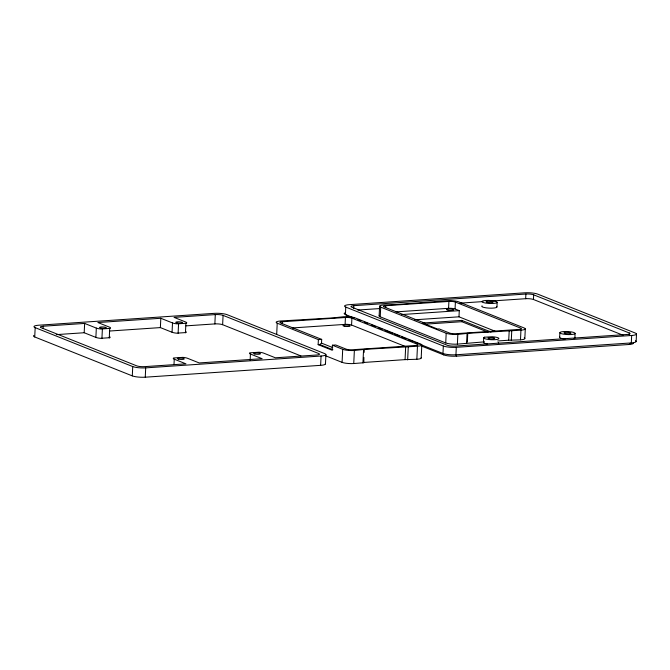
<?xml version="1.0" encoding="UTF-8"?>
<svg xmlns="http://www.w3.org/2000/svg" width="670" height="670" viewBox="0 0 670 670"><rect width="100%" height="100%" fill="white"/><g stroke="black" fill="none" stroke-linecap="round" stroke-linejoin="round"><path stroke-width="1" d="M325.302 363.542A9.522 1.901 2.7 0 1 320.637 365.343L145.256 377.193A9.522 1.901 2.7 0 1 132.3 375.887L34.731 336.96L35.167 327.638A9.522 1.901 2.7 0 1 38.768 325.21L214.149 313.359A9.522 1.901 2.7 0 1 227.105 314.666L324.674 353.592A9.522 1.901 2.7 0 1 321.072 356.021L145.7 367.872A9.522 1.901 2.7 0 1 132.735 366.565L35.167 327.638M43.14 328.292L43.232 326.223L84.638 323.426L96.329 328.091A7.613 1.516 2.7 0 0 100.919 329.012L110.282 328.384A7.613 1.516 2.7 0 0 109.579 327.195L97.887 322.53L160.817 318.275L172.508 322.94A7.613 1.516 2.7 0 0 177.098 323.861L186.461 323.233A7.613 1.516 2.7 0 0 185.758 322.044L174.066 317.379L215.296 314.59A5.712 1.139 2.7 0 1 223.077 315.377L318.769 353.559A5.712 1.139 2.7 0 1 316.609 355.016L275.378 357.797L263.678 353.132A7.613 1.516 2.7 0 0 259.097 352.211L249.726 352.847A7.613 1.516 2.7 0 0 250.429 354.028L250.136 360.242M109.88 336.909A7.613 1.516 2.7 0 1 109.847 337.697L100.475 338.333A7.613 1.516 2.7 0 1 95.885 337.404L84.194 332.739L84.638 323.426M95.885 337.404L96.329 328.091M101.932 338.442L102.376 329.121M109.269 337.94L109.704 328.627M132.3 375.887L132.735 366.565M145.256 377.193L145.7 367.872M186.059 331.767A7.613 1.516 2.7 0 1 186.026 332.555L176.654 333.183A7.613 1.516 2.7 0 1 172.064 332.261L160.373 327.597L160.817 318.275M172.064 332.261L172.508 322.94M174.007 364.354L174.25 359.179A7.613 1.516 2.7 0 1 173.547 357.989L182.918 357.361A7.613 1.516 2.7 0 1 187.5 358.283L199.199 362.947L262.129 358.693L250.429 354.028M178.111 333.291L178.555 323.97M185.448 332.797L185.883 323.476M185.992 325.863L214.861 323.911L215.296 314.59M300.93 355.938L222.633 324.699L223.077 315.377M276.702 334.229L277.221 323.191A8.568 1.709 2.7 0 1 280.462 321.005L333.643 317.848L343.559 316.743A8.568 1.709 2.7 0 1 355.217 317.923L420.701 344.045A8.568 1.709 2.7 0 1 417.46 346.231L364.279 349.388L364.137 352.395M282.238 323.727L282.338 321.751L345.427 317.488A4.757 0.946 2.7 0 1 351.909 318.141L417.393 344.271A4.757 0.946 2.7 0 1 415.593 345.486L352.495 349.748A4.757 0.946 2.7 0 1 346.013 349.095L335.729 344.983L332.412 345.209L332.178 350.243L318.141 344.648L318.384 339.615L277.221 323.191M318.141 344.648L319.799 344.531L321.516 343.115L321.692 339.389L280.529 322.965A4.757 0.946 2.7 0 1 282.338 321.751M320.637 365.343L321.072 356.021M325.469 363.919L325.905 354.606M363.894 357.411L363.835 362.73L353.752 363.542A8.568 1.709 2.7 0 1 342.085 362.361L342.705 349.313L332.412 345.209M345.762 307.086L443.331 346.013A9.522 1.901 2.7 0 0 456.295 347.32L631.668 335.469A9.522 1.901 2.7 0 0 635.269 333.04L537.7 294.113A9.522 1.901 2.7 0 0 524.744 292.807L349.363 304.657A9.522 1.901 2.7 0 0 345.762 307.086L345.41 314.54L349.774 317.404M292.354 327.948L345.1 324.389L345.427 317.488M405.92 346.717L351.583 325.042L351.909 318.141M353.701 308.46L353.827 305.671L525.891 294.038A5.712 1.139 2.7 0 1 533.672 294.825L629.365 333.007L629.281 334.866M353.752 363.542L354.363 350.494L364.279 349.388M362.939 362.914L363.559 349.874M379.136 315.913L379.597 306.224M484.259 341.868L457.392 344.12A8.568 1.709 2.7 0 1 445.726 342.948L380.242 316.818L380.702 307.128A8.568 1.709 2.7 0 1 383.944 304.942L395.727 304.582L447.041 300.679A8.568 1.709 2.7 0 1 458.699 301.86L524.183 327.982A8.568 1.709 2.7 0 1 520.942 330.168L467.76 333.325L467.35 342.043M385.727 307.664L385.82 305.696L448.908 301.425A4.757 0.946 2.7 0 1 455.391 302.078L520.875 328.208A4.757 0.946 2.7 0 1 519.074 329.422L455.977 333.685A4.757 0.946 2.7 0 1 449.495 333.032L439.21 328.928L437.552 329.037L423.524 323.442L425.174 323.325L384.019 306.902A4.757 0.946 2.7 0 1 385.82 305.696M421.128 357.772A8.568 1.709 2.7 0 1 416.849 359.271L405.065 359.631L405.677 346.591M407.653 359.899L408.273 346.851M416.849 359.271L417.46 346.231M421.196 357.998L421.807 344.95M443.331 346.013L442.979 353.467L443.699 354.882A9.355 1.868 2.7 0 0 456.429 356.164L628.778 344.514A9.355 1.868 2.7 0 0 633.435 343.358M445.726 342.948L446.187 333.258L380.702 307.128M395.836 311.885L448.582 308.326L448.908 301.425M495.616 331.424L458.983 316.809L459.277 310.654L455.064 308.979L455.391 302.078M456.295 347.32L455.943 354.773L456.429 356.164M457.392 344.12L457.844 334.43L467.76 333.325M488.028 332.161L461.806 321.692L461.865 320.394L422.619 323.041M466.58 343.501L467.04 333.811M483.48 342.487L483.698 337.831M496.947 306.969L497.165 302.312A7.613 1.516 2.7 0 0 485.934 300.453A7.613 1.516 2.7 0 0 485.582 303.066A7.613 1.516 2.7 0 0 497.165 302.338M524.216 337.898A8.568 1.709 2.7 0 1 520.49 339.858L508.706 340.218L509.225 330.553M511.294 340.477L511.754 330.787M520.49 339.858L520.942 330.168M490.214 301.098L525.674 298.703L525.891 294.038M524.836 338.584L525.288 328.895M623.351 335.352L533.446 299.482L533.672 294.825M559.659 337.345L559.877 332.68M575.094 333.425A7.613 1.516 2.7 0 1 563.504 334.154A7.613 1.516 2.7 0 1 563.864 331.541A7.613 1.516 2.7 0 1 575.094 333.425L574.877 338.057A7.613 1.516 2.7 0 0 574.525 337.571M631.668 335.469L631.316 342.923L628.778 344.514M636.148 341.507L636.5 334.054M357.78 310.043L379.681 308.569M459.98 303.142L482.919 301.592M56.246 334.632L84.194 332.739M109.821 331.014L160.373 327.597M401.347 314.573L459.277 310.654M414.504 319.816L458.983 316.809M424.621 324.205L461.806 321.692M318.384 339.615L321.692 339.389M497.735 340.963L508.706 340.218M363.718 362.453L405.065 359.631M461.865 320.394L491.01 332.019M354.103 318.007L345.41 314.54A9.522 1.901 2.7 0 1 344.715 312.949M357.973 319.548L360.87 320.704M364.731 322.245L367.629 323.409M371.498 324.95L375.359 326.491M378.257 327.647L382.118 329.188M385.024 330.344L392.746 333.425M394.68 334.196L399.513 336.122M401.439 336.893L406.271 338.819M408.206 339.59L413.038 341.524M414.965 342.295L442.979 353.467A9.522 1.901 2.7 0 0 455.943 354.773L631.316 342.923A9.522 1.901 2.7 0 0 635.462 340.745M421.422 345.996L443.699 354.882M321.516 343.115L332.747 347.596M319.799 344.531L332.898 349.757M325.721 355.829L342.085 362.361M174.25 359.179L185.95 363.844L144.544 366.641A5.712 1.139 2.7 0 1 136.772 365.862L41.071 327.68A5.712 1.139 2.7 0 1 43.232 326.223M570.84 333.333A3.425 0.687 2.7 0 1 567.465 333.727A3.425 0.687 2.7 0 1 564.132 333.024M564.132 332.747A3.425 0.687 2.7 0 1 567.507 332.353A3.425 0.687 2.7 0 1 570.848 333.057M574.634 338.417A7.613 1.516 2.7 0 1 574.073 338.685M565.103 339.062A7.613 1.516 2.7 0 1 559.785 337.085M496.797 306.642A7.613 1.516 2.7 0 1 489.008 308.116A7.613 1.516 2.7 0 1 482.048 305.847M492.911 302.245A3.425 0.687 2.7 0 1 489.544 302.631A3.425 0.687 2.7 0 1 486.202 301.935M486.211 301.659A3.425 0.687 2.7 0 1 489.577 301.266A3.425 0.687 2.7 0 1 492.919 301.969M457.844 334.43A8.568 1.709 2.7 0 1 446.187 333.258M347.831 316.634A9.355 1.868 2.7 0 1 346.717 315.403M633.46 342.873A9.355 1.868 2.7 0 1 633.502 343.241M525.674 298.703A5.712 1.139 2.7 0 1 533.446 299.482M629.365 333.007A5.712 1.139 2.7 0 1 627.204 334.464L455.139 346.089A5.712 1.139 2.7 0 1 447.367 345.301L351.666 307.12A5.712 1.139 2.7 0 1 353.827 305.671M380.242 316.818A8.568 1.709 2.7 0 1 379.622 315.386M448.582 308.326A4.757 0.946 2.7 0 1 455.064 308.979M498.145 342.596A7.613 1.516 2.7 0 1 498.622 343.4M487.659 344.053A7.613 1.516 2.7 0 1 484.083 341.935M354.363 350.494A8.568 1.709 2.7 0 1 342.705 349.313M345.1 324.389A4.757 0.946 2.7 0 1 351.583 325.042M34.731 336.96A9.522 1.901 2.7 0 1 33.843 335.477M214.861 323.911A5.712 1.139 2.7 0 1 222.633 324.699M484.477 337.211L484.31 337.278A7.613 1.516 2.7 0 0 488.949 339.531A7.613 1.516 2.7 0 0 498.723 338.869A7.613 1.516 2.7 0 0 492.375 336.734L484.477 337.211M489.569 338.702A3.425 0.687 2.7 0 0 494.728 338.35A3.425 0.687 2.7 0 0 489.628 337.521A3.425 0.687 2.7 0 0 489.569 338.702M448.163 310.243A3.618 0.72 2.7 0 0 453.64 309.883A3.618 0.72 2.7 0 0 448.28 308.996A3.618 0.72 2.7 0 0 448.163 310.243M344.682 326.307A3.618 0.72 2.7 0 0 350.159 325.947A3.618 0.72 2.7 0 0 344.799 325.059A3.618 0.72 2.7 0 0 344.682 326.307M178.597 359.137A3.425 0.687 2.7 0 0 184.233 359.019A3.425 0.687 2.7 0 0 179.811 358.031A3.425 0.687 2.7 0 0 178.597 359.137M254.776 353.986A3.425 0.687 2.7 0 0 260.412 353.877A3.425 0.687 2.7 0 0 255.99 352.881A3.425 0.687 2.7 0 0 254.776 353.986M176.846 322.898A3.425 0.687 2.7 0 0 182.483 322.781A3.425 0.687 2.7 0 0 178.061 321.793A3.425 0.687 2.7 0 0 176.846 322.898M100.676 328.049A3.425 0.687 2.7 0 0 106.304 327.932A3.425 0.687 2.7 0 0 101.882 326.943A3.425 0.687 2.7 0 0 100.676 328.049"/></g></svg>
